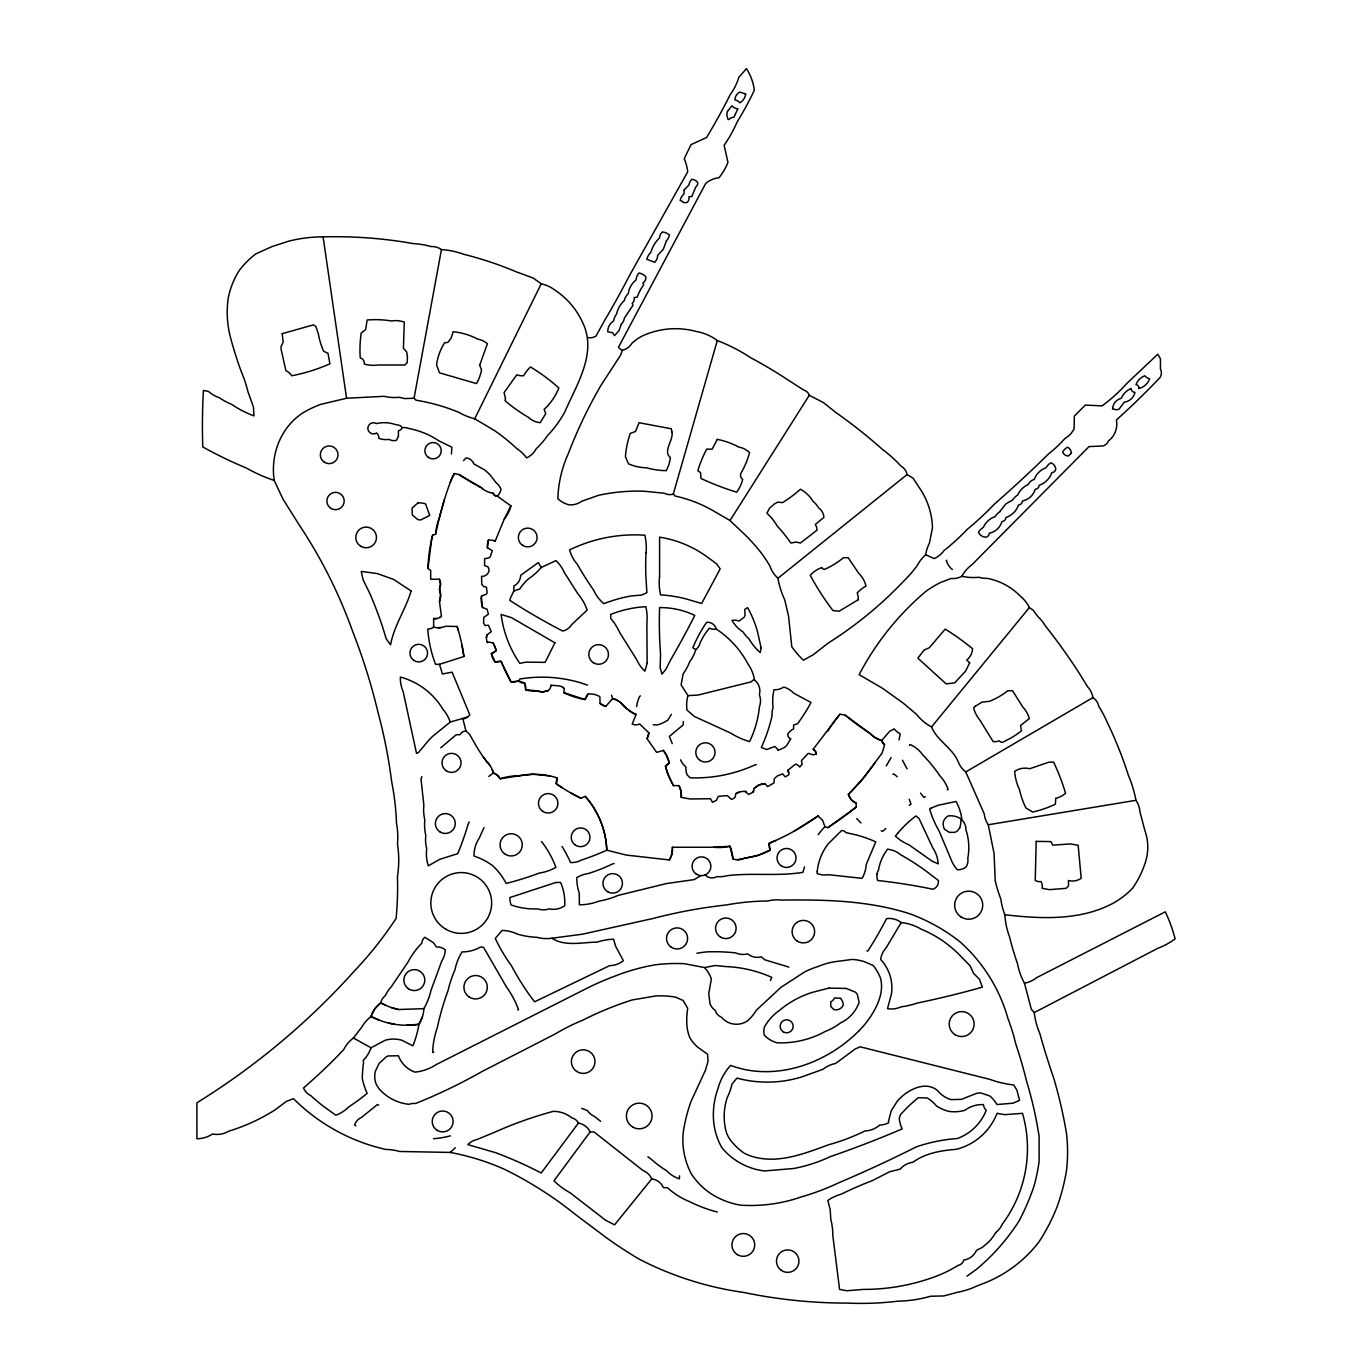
<?xml version="1.0" encoding="UTF-8"?>
<svg xmlns="http://www.w3.org/2000/svg" width="1372" height="1372" viewBox="0 0 1372 1372"><rect width="100%" height="100%" fill="white"/><g stroke="black" fill="none" stroke-linecap="round" stroke-linejoin="round"><path stroke-width="1.5" d="M274.177 480.423C270.335 454.132 280.917 426.692 303.606 412.44A110.823 110.823 0 0 1 320.602 404.397L346.567 398.257L384.023 396.319A47.368 47.368 0 0 0 399.612 397.297A40.594 40.594 0 0 0 404.929 398.566L414.052 398.257L441.441 249.567A16.018 16.018 0 0 0 431.1 246.583A82.389 82.389 0 0 0 412.938 243.547A448.267 448.267 0 0 0 323.089 236.859A138.126 138.126 0 0 0 288.343 241.283L271.776 246.668L255.672 253.974A87.173 87.173 0 0 0 239.26 270.455A81.428 81.428 0 0 0 228.267 297.827A99.367 99.367 0 0 0 230.29 336.757A394.656 394.656 0 0 0 241.146 371.298A135.519 135.519 0 0 1 248.006 391.86L253.46 407.107L253.906 415.87A101.425 101.425 0 0 1 231.714 404.397A73.093 73.093 0 0 1 218.988 397.554A27.389 27.389 0 0 1 208.63 391.466L203.416 390.437A634.876 634.876 0 0 0 202.764 446.929A420.106 420.106 0 0 0 246.566 468.109A150.68 150.68 0 0 0 274.177 480.423L283.232 499.545L299.868 525.973A487.266 487.266 0 0 1 352.621 631.36A605.292 605.292 0 0 1 378.02 712.445A510.453 510.453 0 0 1 384.263 738.222L386.046 746.883A510.453 510.453 0 0 1 391.672 781.783A254.437 254.437 0 0 1 396.474 823.166A77.004 77.004 0 0 1 397.503 844.072A106.673 106.673 0 0 1 397.451 876.657A334.837 334.837 0 0 1 396.114 918.383A380.73 380.73 0 0 1 354.216 971.204A723.576 723.576 0 0 1 196.899 1102.779L196.933 1138.76A28.812 28.812 0 0 0 212.54 1134.009A22.792 22.792 0 0 0 228.85 1131.145A190.725 190.725 0 0 0 274.983 1109.948L286.285 1101.442L293.454 1098.646A189.01 189.01 0 0 0 316.366 1118.163L319.093 1120.101A189.01 189.01 0 0 0 327.445 1125.589L330.292 1127.321A189.01 189.01 0 0 0 347.974 1136.633L351.009 1138.005A189.01 189.01 0 0 0 385.926 1149.444A52.565 52.565 0 0 1 399.578 1151.468L450.256 1152.446A243.101 243.101 0 0 1 504.57 1169.338A380.627 380.627 0 0 1 575.777 1214.752L607.076 1238.23A452.554 452.554 0 0 0 638.786 1258.947A326.142 326.142 0 0 0 743.796 1292.458A506.028 506.028 0 0 0 847.399 1303.091A305.716 305.716 0 0 0 897.905 1301.171A125.589 125.589 0 0 0 930.559 1296.248L943.833 1295.94L956.901 1292.441A94.96 94.96 0 0 0 971.462 1288.359L979.814 1284.809A127.99 127.99 0 0 0 1038.861 1242.037A188.65 188.65 0 0 0 1057.452 1205.799A210.911 210.911 0 0 0 1066.438 1170.916A157.077 157.077 0 0 0 1066.438 1133.101A460.735 460.735 0 0 0 1053.61 1077.792A724.365 724.365 0 0 1 1039.856 1033.596A74.997 74.997 0 0 1 1034.248 1012.57L1031.315 1009.243L1024.455 983.227A66.971 66.971 0 0 1 1017.458 963.487A275.309 275.309 0 0 1 1009.552 936.819A72.665 72.665 0 0 1 1004.887 914.747A61.105 61.105 0 0 1 1000.891 899.157A124.217 124.217 0 0 1 995.214 880.515L994.065 853.453L988.269 824.761A23.204 23.204 0 0 1 984.239 813.87L965.768 771.939A22.689 22.689 0 0 1 958.342 762.112C952.7 748.014 937.059 740.708 931.537 726.937A47.42 47.42 0 0 1 916.599 714.435L902.999 702.927L882.419 688.23L859.146 674.664A277.401 277.401 0 0 1 925.706 591.486A98.801 98.801 0 0 1 940.883 582.363L951.088 578.47A18.333 18.333 0 0 0 961.858 576.291A54.588 54.588 0 0 0 978.905 577.269A24.267 24.267 0 0 0 987.24 578.349A62.683 62.683 0 0 1 1020.768 596.58A32.482 32.482 0 0 1 1029.343 607.59L1033.03 610.06L1037.747 616.422A50.37 50.37 0 0 1 1045.79 626.421A585.93 585.93 0 0 1 1079.713 673.995L1087.464 686.6A21.043 21.043 0 0 1 1092.935 697.593A13.994 13.994 0 0 1 1098.852 706.563A103.02 103.02 0 0 1 1106.775 721.363A404.5 404.5 0 0 1 1128.299 775.06A126.859 126.859 0 0 1 1135.982 800.305A24.645 24.645 0 0 1 1139.978 811.95L1144.883 830.557A49.221 49.221 0 0 1 1145.02 863.4A95.886 95.886 0 0 1 1132.449 888.404L1129.945 890.857A84.361 84.361 0 0 1 1113.858 902.827C1080.879 920.886 1040.954 918.948 1004.887 914.747M441.441 249.567A84.035 84.035 0 0 1 464.079 254.369A360.013 360.013 0 0 1 516.352 271.845L533.108 278.002L541.22 283.798A35.38 35.38 0 0 1 555.197 290.298A77.055 77.055 0 0 1 582.928 323.192C597.232 353.393 576.6 384.589 564.647 412.286C559.999 420.587 554.442 428.424 547.805 435.25A83.915 83.915 0 0 1 536.212 448.764A20.546 20.546 0 0 1 526.556 457.922A39.479 39.479 0 0 0 516.524 448.335A184.877 184.877 0 0 0 494.846 430.808L474.712 418.803A64.604 64.604 0 0 1 458.471 412.183A193.315 193.315 0 0 0 416.042 400.212L414.052 398.257M562.091 846.49A141.848 141.848 0 0 1 570.563 862.508A19.019 19.019 0 0 0 581.402 860.055A249.155 249.155 0 0 0 606.767 850.194L626.335 855.082L669.365 859.935A19.242 19.242 0 0 0 672.417 847.261L713.697 847.261A50.833 50.833 0 0 0 730.024 846.267A45.705 45.705 0 0 1 732.991 858.992A16.001 16.001 0 0 0 745.03 858.083L757.961 855.356L770.104 850.194L769.143 843.334A246.377 246.377 0 0 0 818.055 815.946L822.668 820.37L824.898 826.716L827.848 827.659L856.179 807.148L856.214 803.237A13.223 13.223 0 0 1 848.376 794.422A208.441 208.441 0 0 0 875.267 762.249L882.127 753.039L884.58 744.79A7.735 7.735 0 0 1 881.647 740.623A27.063 27.063 0 0 1 869.591 733.111L845.255 715.189L839.973 714.212L813.167 749.232A5.008 5.008 0 0 1 816.1 754.12L813.116 754.823L808.28 753.348L801.437 760.585L802.226 764.324L799.67 767.034A7.254 7.254 0 0 0 795.554 764.101L787.734 770.361A5.437 5.437 0 0 1 788.711 774.871L785.196 776.826L782.64 773.894L777.358 775.935L774.357 778.559L774.031 782.88L767.583 786.602L765.044 783.669L759.128 784.938L754.171 788.403L752.834 792.313L748.803 794.422L744.91 791.37M439.743 617.469L441.441 616.2L439.486 601.725A18.539 18.539 0 0 0 439.486 589L440.549 584.095L439.383 579.224L430.688 579.224L430.688 570.426L427.944 568.471L431.666 539.299L432.643 535.2L435.576 534.222A57.813 57.813 0 0 1 439.383 517.673L444.339 499.888M486.425 637.963L486.888 634.979L491.33 631.6L488.346 625.203L485.088 625.563L483.579 623.06L483.784 617.383L488.398 614.159L487.094 609.271L482.532 607.504L481.366 597.42L481.555 595.962L486.1 594.333A3.944 3.944 0 0 0 487.111 592.704L486.443 587.147L483.579 586.444L481.761 584.318L481.555 576.377C486.494 576.823 491.227 571.387 487.918 566.859L484.556 565.521L484.625 558.678L488.895 557.889A3.996 3.996 0 0 0 490.267 556.672L492.308 550.721L487.42 547.771L488.398 540.139A14.423 14.423 0 0 1 495.206 541.082L504.33 518.89A32.019 32.019 0 0 0 510.899 505.874L497.213 496.081A3.979 3.979 0 0 1 493.08 493.148A20.666 20.666 0 0 1 481.298 487.643L459.054 474.558L454.372 473.58L450.256 482.378A338.73 338.73 0 0 0 439.383 517.673L435.576 534.222M739.594 792.021L735.889 793.651L734.895 797.578L732.614 799.001L731.396 799.327L727.297 795.588L718.276 796.395L716.304 800.425L712.411 802.26L710.456 798.727L689.962 798.984L681.301 797.372L681.027 791.318L678.951 785.624L673.481 785.624L667.787 773.791L665.454 766.262L669.365 763.124L666.278 754.84L663.311 750.415L656.656 752.37L647.052 738.668A11.765 11.765 0 0 0 648.836 732.802L639.626 724.004A8.575 8.575 0 0 1 632.2 724.004L636.111 714.503A63.781 63.781 0 0 1 624.209 706.7A18.471 18.471 0 0 0 612.632 698.571L611.569 695.227M636.728 706.58L636.814 705.688A29.104 29.104 0 0 1 639.609 696.582L640.398 695.844M648.836 732.802L647.052 738.668M451.422 453.978L451.834 447.169L439.143 441.012A80.742 80.742 0 0 0 409.165 428.579A15.521 15.521 0 0 0 404.071 427.55L403.162 427.584M683.41 721.518L683.067 724.982L669.365 736.455L672.246 743.607M550.875 685.983L551.012 685.245C555.523 685.828 566.773 684.714 563.721 692.603L585.072 699.548A13.171 13.171 0 0 1 588.176 693.992A19.328 19.328 0 0 1 599.856 696.616L600.078 703.459L605.789 706.391L612.632 698.571C622.408 700.783 626.524 711.519 636.111 714.503M622.425 350.323L620.521 355.279L601.005 385.292A469.498 469.498 0 0 0 568.334 453.618A116.706 116.706 0 0 0 557.975 495.824L557.855 498.739A25.948 25.948 0 0 0 569.003 504.827A18.505 18.505 0 0 0 581.745 501.243L598.535 495.326A184.002 184.002 0 0 1 643.725 491.193L664.374 493.234A11.439 11.439 0 0 0 673.275 494.126L675.247 496.081A131.935 131.935 0 0 1 712.154 510.144L730.024 520.537L740.829 530.861A185.254 185.254 0 0 1 758.716 549.743A124.938 124.938 0 0 1 769.881 565.984A29.001 29.001 0 0 0 772.162 571.061L773.122 572.639A29.001 29.001 0 0 0 777.958 578.247A83.04 83.04 0 0 0 784.698 599.736L788.557 616.234L791.798 646.727A86.144 86.144 0 0 0 803.392 660.206L813.116 654.838L828.191 643.091A394.759 394.759 0 0 0 903.565 581.282A126.396 126.396 0 0 0 917.405 565.333A36.272 36.272 0 0 1 925.654 554.768A40.851 40.851 0 0 1 929.496 542.866L932.48 527.757A74.157 74.157 0 0 0 920.183 488.981L913.1 478.211L907.081 474.558A12.965 12.965 0 0 0 900.838 465.897A138.521 138.521 0 0 0 882.676 449.587A523.161 523.161 0 0 0 835.908 412.543L823.354 402.528L809.257 395.325A7.975 7.975 0 0 0 803.58 390.008L786.911 379.221A466.617 466.617 0 0 0 750.964 357.886A173.815 173.815 0 0 0 717.299 340.548A48.757 48.757 0 0 0 696.444 331.527A79.113 79.113 0 0 0 642.542 335.866A42.909 42.909 0 0 0 631.909 343.309A15.298 15.298 0 0 1 622.425 350.323A9.295 9.295 0 0 1 618.498 347.202L705.791 183.282A25.331 25.331 0 0 1 719.031 177.725A60.454 60.454 0 0 0 727.966 162.411L724.142 145.295A138.212 138.212 0 0 0 737.296 121.662A318.973 318.973 0 0 0 754.36 90.209A53.114 53.114 0 0 0 746.454 68.6L738.822 77.398A57.075 57.075 0 0 1 730.213 94.617A615.05 615.05 0 0 1 706.58 137.509L691.025 144.643L684.234 158.758A43.064 43.064 0 0 1 687.698 171.826L629.456 275.583A948.275 948.275 0 0 1 604.074 321.408L596.014 336.054A11.01 11.01 0 0 1 588.176 337.615M513.831 590.955L510.573 597.78A8.112 8.112 0 0 0 509.921 600.439A626.781 626.781 0 0 0 562.743 631.069A14.012 14.012 0 0 0 571.798 624.449L587.199 610.06A52.993 52.993 0 0 0 577.766 593.63L564.046 572.09A31.539 31.539 0 0 0 555.9 560.634L541.22 567.494A59.991 59.991 0 0 1 528.374 578.898A56.544 56.544 0 0 0 519.696 589L513.831 590.955L513.9 586.067A12.365 12.365 0 0 0 520.674 575.314L538.287 562.589L541.22 567.494M899.072 739.971L900.221 733.78A18.436 18.436 0 0 1 894.167 728.892L889.571 731.396L881.647 740.623L875.113 737.673L869.591 733.111A246.754 246.754 0 0 1 845.255 715.189M510.899 505.874L504.33 518.89M673.292 494.126L717.299 340.548M804.524 866.864L802.929 872.335C778.456 876.434 752.542 872.695 727.606 875.628A31.693 31.693 0 0 1 716.836 876.639A9.055 9.055 0 0 1 705.242 874.873M439.486 601.725L440.618 595.362L439.486 589A11.233 11.233 0 0 0 439.383 579.224M422.439 1016.806L418.957 1024.301A103.483 103.483 0 0 1 412.886 1045.824L401.927 1040.25A30.424 30.424 0 0 0 385.446 1040.148L371.023 1047.779A33.511 33.511 0 0 1 363.186 1060.505A7.546 7.546 0 0 1 363.031 1065.478L362.225 1077.912A72.339 72.339 0 0 0 365.552 1089.642L367.113 1093.398A191.977 191.977 0 0 1 348.574 1106.981A32.859 32.859 0 0 1 335.797 1115.196L322.9 1105.901A206.057 206.057 0 0 1 310.741 1095.611A14.063 14.063 0 0 1 303.521 1087.962A561.302 561.302 0 0 0 343.635 1049.734A31.933 31.933 0 0 1 353.41 1038.004L361.573 1027.388A39.033 39.033 0 0 1 371.023 1016.481A26.48 26.48 0 0 1 380.799 1002.795A12.245 12.245 0 0 1 385.395 995.592A29.875 29.875 0 0 1 391.054 987.068L407.93 962.235A78.821 78.821 0 0 1 421.89 943.113A7.46 7.46 0 0 1 424.823 937.282L433.243 942.564L436.553 947.023A11.645 11.645 0 0 1 445.368 950.007A25.742 25.742 0 0 1 441.681 961.275L430.928 990.601A64.741 64.741 0 0 1 423.845 1008.66A31.213 31.213 0 0 1 418.957 1024.301L406.609 1025.244M379.512 1020.271L371.023 1016.481L374.796 1008.832L380.799 1002.795A63.815 63.815 0 0 0 398.326 1009.518L423.845 1008.66M671.371 714.332L667.838 720.129A40.2 40.2 0 0 1 657.72 724.862A22.364 22.364 0 0 1 653.244 724.742M902.484 760.26L907.098 768.869M421.924 776.672L420.998 778.85L423.845 805.192A44.281 44.281 0 0 0 424.805 819.907A47.626 47.626 0 0 0 425.783 835.411A35.055 35.055 0 0 0 426.709 848.599A39.839 39.839 0 0 0 428.287 865.835L439.795 859.301L457.699 853.693A275.412 275.412 0 0 0 468.144 824.143L469.207 821.948M484.024 827.505L479.171 838.275A31.042 31.042 0 0 0 474.009 856.059A66.748 66.748 0 0 1 492.617 865.663A64.072 64.072 0 0 1 506.165 883.448A325.164 325.164 0 0 0 539.59 872.986A45.945 45.945 0 0 0 555.9 867.361A97.686 97.686 0 0 0 542.506 842.82L541.443 841.482M450.256 1152.446L455.298 1147.729M474.712 418.803L541.22 283.798M891.148 757.55L886.278 765.868M909.482 745.459L910.013 744.533A28.726 28.726 0 0 1 922.601 754.703A157.711 157.711 0 0 1 939.889 775.815A37.473 37.473 0 0 1 948.155 789.5L947.177 789.74M669.365 859.935L672.006 853.864L672.417 847.261M901.198 922.567L886.209 947.709A20.7 20.7 0 0 0 880.67 959.474L882.23 961.258A41.349 41.349 0 0 1 891.423 993.98L887.513 1008.66A22.638 22.638 0 0 0 901.01 1006.877A91.169 91.169 0 0 0 917.525 1003.001A934.864 934.864 0 0 0 982.403 987.137L979.402 979.162L973.588 973.434L970.176 965.905L960.091 955.547A115.745 115.745 0 0 0 921.264 929.204A48.74 48.74 0 0 0 901.198 922.567A19.054 19.054 0 0 0 886.535 918.657A393.747 393.747 0 0 1 867.893 950.95L866.864 950.933M487.163 641.89L493.045 642.816L496.235 650.602A11.096 11.096 0 0 1 491.365 653.569L495.258 662.144L501.089 661.39L511.087 681.935L518.719 680.958L519.902 679.003A134.713 134.713 0 0 1 581.728 683.136L587.439 685.125M730.024 520.537L809.257 395.325M450.256 722.049L432.9 736.112A71.447 71.447 0 0 0 424.737 745.116L418.511 752.473A6.38 6.38 0 0 1 416.522 753.348L403.128 691.522A32.568 32.568 0 0 1 400.367 677.048A71.087 71.087 0 0 1 442.813 709.084A38.69 38.69 0 0 1 450.256 722.049L467.56 717.007M770.412 980.5L771.767 977.361A124.783 124.783 0 0 0 726.011 966.574L715.206 965.494L704.591 967.569L684.216 963.676A169.133 169.133 0 0 0 655.593 964.756A200.672 200.672 0 0 0 616.32 975.578A285.513 285.513 0 0 0 588.382 987.548L436.142 1064.621A46.236 46.236 0 0 1 414.927 1072.115A27.44 27.44 0 0 1 398.412 1055.771L387.933 1055.943L385.875 1057.143L379.152 1063.369L375.362 1071.24A21.283 21.283 0 0 0 376.288 1084.48L378.809 1088.528A46.374 46.374 0 0 0 383.766 1093.45L385.549 1094.907A46.374 46.374 0 0 0 408.925 1104.306A16.567 16.567 0 0 1 415.613 1103.482A545.421 545.421 0 0 0 482.172 1071.446L555.609 1033.751A196.402 196.402 0 0 1 582.757 1020.185A323.552 323.552 0 0 1 632.166 999.965L655.576 995.969A89.523 89.523 0 0 1 675.504 997.118L683.119 1000.462L687.715 1008.317A75.529 75.529 0 0 0 687.012 1026.685A40.868 40.868 0 0 0 690.15 1038.415A44.247 44.247 0 0 0 697.765 1047.248L707.54 1054.176L708.072 1061.071L705.585 1069.903L691.094 1101.287A156.597 156.597 0 0 0 683.136 1133.238A73.831 73.831 0 0 0 689.996 1171.242L691.162 1173.592A70.195 70.195 0 0 0 708.655 1192.114A77.278 77.278 0 0 0 720.043 1198.734L722.032 1199.643A77.278 77.278 0 0 0 740.949 1205.199A155.019 155.019 0 0 0 801.968 1196.71A243.29 243.29 0 0 0 838.309 1182.973A1299.335 1299.335 0 0 0 916.427 1146.821A163.114 163.114 0 0 1 957.416 1138.52A49.478 49.478 0 0 0 986.194 1110.394A11.13 11.13 0 0 1 983.381 1104.597A28.863 28.863 0 0 0 964.928 1110.257A36.684 36.684 0 0 1 948.498 1111.303A42.583 42.583 0 0 1 936.562 1106.021A36.873 36.873 0 0 0 927.352 1098.012L918.297 1097.669A150.611 150.611 0 0 0 902.725 1112.229A8.661 8.661 0 0 0 899.346 1119.381A33.425 33.425 0 0 0 902.176 1128.916A1055.96 1055.96 0 0 1 830.454 1156.579A154.504 154.504 0 0 1 793.976 1168.464L764.393 1170.951A65.119 65.119 0 0 1 721.895 1147.712A63.524 63.524 0 0 1 715.892 1133.478C711.656 1118.626 712.908 1102.573 718.105 1088.15A55.995 55.995 0 0 1 730.573 1065.392A97.961 97.961 0 0 0 747.483 1070.04C770.412 1074.173 794.302 1070.109 815.465 1060.745A143.203 143.203 0 0 0 858.683 1031.109M875.267 762.249L862.645 779.022L848.376 794.422L851.257 799.756L856.214 803.237M590.132 1131.917L553.945 1180.829A74.946 74.946 0 0 0 570.238 1192.851L605.635 1220.257L614.587 1224.836L651.769 1178.874A16.378 16.378 0 0 0 642.885 1170.436L594.042 1131.934L590.132 1131.917A15.521 15.521 0 0 0 578.401 1123.102A9.758 9.758 0 0 0 575.708 1119.758L574.834 1119.14A9.758 9.758 0 0 0 571.832 1117.888A28.606 28.606 0 0 0 553.225 1111.371A396.834 396.834 0 0 0 493.628 1132.689L476.924 1139.549A16.653 16.653 0 0 0 467.852 1144.625L495.772 1152.72A415.202 415.202 0 0 1 541.22 1172.991L578.401 1123.102M892.949 774.443L893.378 773.894A13.892 13.892 0 0 1 896.996 776.638L897.185 776.844M931.537 726.937L1029.343 607.59M588.176 693.992L585.072 699.548A76.558 76.558 0 0 1 563.721 692.603M463.565 460.632L466 457.922A8.695 8.695 0 0 1 473.734 463.805L484.676 469.979A53.748 53.748 0 0 1 490.473 475.329L495.875 482.481A16.738 16.738 0 0 1 500.986 489.118A11.062 11.062 0 0 1 497.213 496.081L494.606 495.361L493.08 493.148M700.749 875.628L694.215 879.589L666.569 883.534L618.172 895.402A86.179 86.179 0 0 1 598.878 901.164A54.554 54.554 0 0 1 579.378 904.8L579.258 893.172A46.133 46.133 0 0 1 576.806 877.583A31.607 31.607 0 0 1 588.382 873.501A175.256 175.256 0 0 0 611.963 864.188L614.073 863.52M858.701 1031.127L863.434 1026.033A96.366 96.366 0 0 0 870.363 1016.944C877.754 1005.676 884.254 991.544 880.412 977.824A52.908 52.908 0 0 0 873.209 965.511L864.343 961.669A49.975 49.975 0 0 0 852.252 959.422L835.411 961.635A69.423 69.423 0 0 0 818.295 966.42A95.405 95.405 0 0 0 804.815 971.805L781.011 987.308L756.401 1010.186A50.678 50.678 0 0 1 747.98 1020.545A19.654 19.654 0 0 1 721.363 1017.132A10.101 10.101 0 0 1 715.344 1010.615L712.771 1008.283A15.143 15.143 0 0 1 710.01 1003.841L708.775 993.602L711.382 978.819A36.101 36.101 0 0 0 704.591 967.569M885.78 828.482L882.625 831.398L881.167 830.746M856.677 818.604L861.016 822.943M946.766 560.256L946.32 560.634A18.676 18.676 0 0 0 952.185 569.449L952.46 569.38M440.789 747.757L456.121 734.775L460.032 734.757A7.289 7.289 0 0 1 465.897 730.847L469.601 734.38L474.129 742.355A184.071 184.071 0 0 0 486.871 761.957A21.575 21.575 0 0 1 493.285 772.916A12.091 12.091 0 0 1 500.163 778.782A55.429 55.429 0 0 1 518.719 775.849L533.108 774.271L549.863 775.935M777.958 578.247L907.081 474.558M488.844 776.466L493.285 772.916L497.299 775.18L500.163 778.782L518.719 775.849A75.254 75.254 0 0 1 556.878 777.804L556.14 783.669L562.108 787.682M909.259 805.398L910.991 804.095L909.259 799.259M818.055 815.946L794.388 831.038M966.968 1276.132L976.435 1269.34A209.384 209.384 0 0 0 1019.276 1220.6A238.797 238.797 0 0 0 1034.025 1186.043A175.582 175.582 0 0 0 1039.119 1161.381L1039.101 1136.393A392.821 392.821 0 0 0 1026.668 1081.513A473.546 473.546 0 0 0 1015.76 1043.886A199.695 199.695 0 0 0 1008.026 1018.744A161.433 161.433 0 0 0 960.28 942.049A181.293 181.293 0 0 0 910.151 913.906C868.733 900.444 824.658 899.518 781.525 900.083A38.57 38.57 0 0 0 767.6 901.027A233.6 233.6 0 0 0 726.851 904.885A510.607 510.607 0 0 0 652.832 918.537L582.397 934.195L551.99 938.225A37.078 37.078 0 0 1 536.829 937.299A78.101 78.101 0 0 1 517.313 934.075A37.541 37.541 0 0 0 502.169 930.405L495.258 938.379A171.86 171.86 0 0 0 511.585 965.957A257.593 257.593 0 0 0 534.548 1001.817L609.7 965.614A22.329 22.329 0 0 0 623.403 960.726L615.548 946.131L613.61 939.203A59.579 59.579 0 0 0 596.992 942.135C582.483 942.255 564.698 946.8 551.99 938.225M965.768 771.939L1092.935 697.593M788.934 967.123L764.65 959.748L761.323 956.816A15.178 15.178 0 0 1 747.62 953.883A18.608 18.608 0 0 1 735.649 952.905A190.073 190.073 0 0 0 706.031 951.928L696.959 953.197M517.844 1009.981L518.53 1009.638A95.062 95.062 0 0 0 506.422 986.914L483.51 947.229L480.577 947.023A37.284 37.284 0 0 1 461.987 951.928A56.441 56.441 0 0 0 454.921 969.901A119.656 119.656 0 0 0 448.078 990.447A275.309 275.309 0 0 0 437.359 1027.457A83.4 83.4 0 0 0 432.643 1052.478L433.689 1052.118M1034.248 1012.57L1157.899 948.258A67.588 67.588 0 0 0 1175.101 938.825A147.387 147.387 0 0 0 1165.308 911.814L1036.803 977.55A28.435 28.435 0 0 1 1024.455 983.227M775.592 840.539L769.143 843.334A15.795 15.795 0 0 0 770.104 850.194A67.914 67.914 0 0 1 745.03 858.083L737.57 859.764M571.335 793.239L580.888 798.264L585.244 796.395C598.364 811.109 606.115 830.472 606.767 850.194A85.596 85.596 0 0 0 585.244 796.395M925.311 796.755L923.871 797.372L920.526 793.119M551.012 685.245A9.004 9.004 0 0 1 548.406 690.51L542.437 691.865L536.435 690.768A21.832 21.832 0 0 1 525.648 689.756A11.748 11.748 0 0 0 524.601 682.947A6.208 6.208 0 0 1 518.719 680.958A17.562 17.562 0 0 1 511.087 681.935A173.712 173.712 0 0 1 501.089 661.39A12.331 12.331 0 0 0 495.258 662.144A16.807 16.807 0 0 1 491.365 653.569L496.235 650.602A24.13 24.13 0 0 0 493.045 642.816M756.332 764.581L753.777 765.422A142.877 142.877 0 0 1 690.133 777.804L686.978 774.683A18.848 18.848 0 0 1 686 767.034A18.985 18.985 0 0 1 680.769 760.242L680.615 759.865M458.248 630.16L457.099 626.49L445.677 626.249A18.642 18.642 0 0 1 433.621 627.158A10.702 10.702 0 0 1 427.755 629.113A121.336 121.336 0 0 0 435.576 664.322L439.486 664.322L463.89 656.502L461.97 645.114M450.428 1135.844L448.455 1136.359A86.505 86.505 0 0 1 435.576 1138.52L433.483 1138.674M988.269 824.761L1135.982 800.305M436.793 618.549L433.621 618.549L433.621 627.158M441.252 627.536L438.2 627.759M713.697 847.261L730.024 846.267L732.991 858.992M394.364 1024.232L388.327 1022.998M687.955 695.638L698.142 695.038L751.547 681.764A2.95 2.95 0 0 1 754.48 679.98A37.267 37.267 0 0 0 747.843 663.774A94.016 94.016 0 0 0 716.321 629.113A9.004 9.004 0 0 0 706.683 622.271L704.659 625.289A139.155 139.155 0 0 0 692.843 647.704L695.775 649.659A35.981 35.981 0 0 1 689.91 661.39A62.649 62.649 0 0 1 683.067 674.115L681.112 684.868L687.955 695.638A35.295 35.295 0 0 0 686.978 710.01L694.129 716.356L730.71 733.094A74.585 74.585 0 0 0 749.575 741.6A102.814 102.814 0 0 0 759.419 706.837A17.013 17.013 0 0 0 759.368 694.661L759.779 692.603A13.771 13.771 0 0 0 754.48 679.98M398.326 1009.518L391.517 1007.614M717.333 1212.008L716.407 1211.785A140.802 140.802 0 0 1 689.533 1201.632A74.345 74.345 0 0 1 667.409 1187.672L663.499 1187.672A14.955 14.955 0 0 0 651.769 1178.874M493.56 540.534L495.206 541.082M925.654 554.768L934.229 558.593A25.776 25.776 0 0 0 938.397 556.157L939.683 555.18A25.776 25.776 0 0 0 944.125 550.515A224.819 224.819 0 0 0 967.414 529.163A294.517 294.517 0 0 0 988.029 510.641L994.614 503.918A1206.314 1206.314 0 0 0 1048.671 453.806A120.376 120.376 0 0 0 1064.792 438.611A24.525 24.525 0 0 0 1071.223 433.26L1074.087 429.11L1074.345 416.059L1085.321 405.1L1102.128 405.855A165.669 165.669 0 0 0 1126.755 383.508L1157.797 354.233L1160.438 358.864L1160.438 368.811A8.935 8.935 0 0 1 1160.077 377.471A768.08 768.08 0 0 1 1122.056 414.841L1116.414 419.952A21.283 21.283 0 0 1 1108.439 440.961A8.832 8.832 0 0 1 1103.225 445.934L1089.025 446.603L972.079 564.595A35.329 35.329 0 0 0 961.858 576.291M581.642 1108.404L587.199 1110.394A18.779 18.779 0 0 0 594.951 1116.757L600.593 1121.318M378.706 1105.112L377.471 1104.529L361.453 1117.46A12.177 12.177 0 0 0 354.576 1125.057L355.828 1125.743M384.983 1004.956L380.799 1002.795M813.167 749.232L815.397 751.221L816.1 754.12M353.41 1038.004L371.023 1047.779M647.893 1156.768L650.774 1158.86A109.451 109.451 0 0 0 666.432 1170.608A32.911 32.911 0 0 0 679.346 1178.874L679.552 1175.787M884.58 744.79L881.647 740.623M482.55 488.741L481.298 487.643A230.65 230.65 0 0 1 459.054 474.558M518.719 680.958L524.601 682.947L525.648 689.756L536.435 690.768A15.075 15.075 0 0 0 548.406 690.51M490.044 765.593L483.458 757.207M787.734 770.361L788.729 772.505M492.325 769.829L493.285 772.916M439.486 664.322L442.419 673.961L452.108 672.16L469.824 714.949A13.085 13.085 0 0 1 462.964 719.1L465.897 730.847M323.089 236.859L346.567 398.257M418.957 1024.301A77.792 77.792 0 0 1 371.023 1016.481M580.888 798.264A184.448 184.448 0 0 1 556.14 783.669A9.227 9.227 0 0 0 556.878 777.804M441.441 616.2A9.089 9.089 0 0 1 433.621 618.549M818.192 834.691A78.736 78.736 0 0 1 824.898 826.716M695.775 649.659A12.742 12.742 0 0 0 700.114 643.022A56.578 56.578 0 0 1 709.478 628.136A11.37 11.37 0 0 0 716.321 629.113M735.889 793.651A16.052 16.052 0 0 1 746.265 791.49M487.575 642.816A10.461 10.461 0 0 1 486.888 634.979M457.099 626.49A172.169 172.169 0 0 1 463.89 656.502M856.179 807.148A358.709 358.709 0 0 1 827.848 827.659M827.539 731.516A114.631 114.631 0 0 1 839.973 714.212M754.171 788.403A15.246 15.246 0 0 1 765.044 783.669M753.88 790.787A3.636 3.636 0 0 1 752.834 792.313M678.951 785.624A19.928 19.928 0 0 1 681.301 797.372M673.481 785.624A71.19 71.19 0 0 1 665.454 766.262A9.295 9.295 0 0 1 669.365 763.124A30.544 30.544 0 0 0 663.311 750.415M605.789 706.391A10.547 10.547 0 0 1 600.078 703.459M563.069 687.286A3.036 3.036 0 0 1 563.858 688.332M482.532 607.504A24.079 24.079 0 0 1 481.555 595.962M487.42 547.771A17.407 17.407 0 0 1 488.398 540.139M450.256 482.378A28.572 28.572 0 0 1 454.372 473.58M427.944 568.471A154.796 154.796 0 0 1 432.643 535.2M671.971 432.111C673.669 440.309 662.539 451.182 670.342 457.528A34.78 34.78 0 0 1 666.243 470.647A76.369 76.369 0 0 1 646.435 467.766A46.031 46.031 0 0 1 628.479 463.787L625.426 456.687A89.146 89.146 0 0 1 630.245 433.466L635.613 431.408L639.043 422.713L671.32 428.784L671.971 432.111M282.203 333.688L283.147 342.194L281.02 346.601L281.174 349.671L285.908 370.663A15.366 15.366 0 0 1 291.79 375.757A179.904 179.904 0 0 0 329.932 363.82L327.977 353.256L323.655 351.318A74.019 74.019 0 0 1 318.373 333.911L316.023 326.879A5.334 5.334 0 0 0 314.634 325.558L313.296 324.89L282.203 333.688M407.415 356.549L407.21 362.637L404.877 365.003L378.209 365.003A32.602 32.602 0 0 1 364.283 364.026A5.539 5.539 0 0 0 360.253 357.852A111.132 111.132 0 0 1 361.23 332.95L365.638 329.623L367.113 320.002A97.618 97.618 0 0 1 391.243 320.945A27.406 27.406 0 0 1 404.277 322.043L403.437 348.368L406.661 351.884L407.415 356.549M1036.203 841.379L1035.225 880.395A8.918 8.918 0 0 0 1041.091 881.596A11.696 11.696 0 0 1 1042.188 888.336L1049.409 889.656L1066.095 888.336L1068.479 886.003L1068.479 880.515A15.229 15.229 0 0 0 1081.187 878.337L1078.169 845.289L1070.503 843.934L1052.821 845.135L1050.866 841.602L1036.203 841.379M659.589 607.59L659.435 613.438A423.262 423.262 0 0 0 660.567 654.358L660.138 667.529L661.939 674.115L665.883 669.365L670.839 659.538A880.378 880.378 0 0 0 689.053 626.575L694.798 615.411L692.74 614.467A79.404 79.404 0 0 0 661.87 607.607L659.589 607.59M684.165 189.902L684.045 193.812A12.742 12.742 0 0 0 680.135 200.655A2.898 2.898 0 0 1 683.067 202.524L686.978 202.61A6.088 6.088 0 0 0 688.933 196.745L691.865 196.505L695.775 186.969A5.008 5.008 0 0 0 697.731 182.613A8.009 8.009 0 0 0 691.865 179.269L691.317 179.869A10.77 10.77 0 0 0 688.933 185.014L684.165 189.902M888.542 1121.147L888.49 1122.896A20.237 20.237 0 0 1 879.692 1125.057A23.255 23.255 0 0 1 865.012 1130.94A208.321 208.321 0 0 1 828.688 1144.745C804.558 1153.526 777.838 1164.382 751.942 1156.39A52.891 52.891 0 0 1 744.327 1153.252A53.011 53.011 0 0 1 733.505 1143.699A29.618 29.618 0 0 1 726.268 1132.123A60.076 60.076 0 0 1 727.28 1097.411A53.559 53.559 0 0 0 731.979 1084.103L736.953 1078.118A117.117 117.117 0 0 0 801.625 1076.969L822.943 1069.303A30.167 30.167 0 0 1 835.668 1063.437L854.962 1049.134L860.124 1046.802L989.606 1079.301A104.409 104.409 0 0 0 1013.702 1084.96L1016.875 1090.003L1019.567 1100.31L1013.136 1103.174L997.067 1104.529A35.569 35.569 0 0 0 989.898 1096.022L980.568 1092.867A22.758 22.758 0 0 0 976.384 1093.433L961.343 1099.384L950.676 1099.589A28.795 28.795 0 0 1 937.248 1090.294C928.535 1083.228 917.182 1086.315 908.624 1091.529A46.168 46.168 0 0 0 897.151 1101.407L891.2 1110.823L888.542 1121.147M761.117 647.91L760.242 652.592A55.6 55.6 0 0 1 748.923 638.752A26.102 26.102 0 0 1 743.11 631.978A32.259 32.259 0 0 1 731.979 620.316L732.957 620.316A10.256 10.256 0 0 1 739.011 621.104L744.104 617.263A6.706 6.706 0 0 0 745.065 615.119L744.687 609.545L747.62 607.59A110.446 110.446 0 0 1 757.447 631.412L761.117 647.91M479.651 365.261L481.555 369.891A43.321 43.321 0 0 1 476.461 383.577L439.486 372.824L436.553 364.798A54.331 54.331 0 0 1 444.768 342.503L445.746 342.674A3.893 3.893 0 0 0 448.198 342.04L450.994 338.352L453.189 331.732A67.743 67.743 0 0 1 477.85 339.158A21.077 21.077 0 0 1 487.42 343.669L479.651 365.261M647.155 663.156L644.909 671.182A34.334 34.334 0 0 1 636.762 659.726L619.818 632.749A58.653 58.653 0 0 0 610.694 618.36L610.677 614.433A110.172 110.172 0 0 1 641.376 607.024L645.886 606.698L646.641 610.917A54.023 54.023 0 0 1 646.864 623.745L647.155 663.156M1055.754 798.35L1055.377 804.215A109.005 109.005 0 0 1 1032.67 812.035L1025.862 807.902A86.402 86.402 0 0 1 1019.396 789.329A48.86 48.86 0 0 1 1014.68 771.338A18.299 18.299 0 0 1 1029.737 768.749L1048.911 762.146L1053.61 762.146A212.797 212.797 0 0 1 1065.547 793.256A23.101 23.101 0 0 1 1055.754 798.35M1112.658 408.067L1112.589 409.01L1116.654 409.731A6.86 6.86 0 0 0 1119.226 408.976L1124.234 402.168A12.605 12.605 0 0 0 1135.004 392.392A3.996 3.996 0 0 1 1131.094 388.482A18.196 18.196 0 0 0 1121.301 398.257A11.456 11.456 0 0 0 1112.812 407.124L1112.658 408.067M817.249 871.426L817.077 873.587A22.689 22.689 0 0 0 828.499 874.719L862.079 878.337A31.659 31.659 0 0 0 864.377 873.364L864.96 871.632A31.659 31.659 0 0 0 866.229 864.446L875.765 841.859L872.163 840.299A127.064 127.064 0 0 0 857.328 835.188L845.855 832.581A4.39 4.39 0 0 0 841.533 830.626L828.191 843.849A53.405 53.405 0 0 0 817.489 869.282L817.249 871.426M646.126 552.83L645.886 555.351A291.327 291.327 0 0 0 645.783 574.062L646.864 592.721L641.53 595.088L631.309 595.945A141.453 141.453 0 0 0 603.834 603.68A37.799 37.799 0 0 1 593.682 590.252A340.53 340.53 0 0 1 577.252 564.218A35.432 35.432 0 0 1 569.586 549.88A149.617 149.617 0 0 1 644.909 535.2A63.146 63.146 0 0 1 646.041 542.712L646.212 545.233A63.146 63.146 0 0 1 646.126 552.83M659.589 576.291L659.366 578.624A54.709 54.709 0 0 0 659.726 590.269L660.567 594.882L663.808 595.122A134.49 134.49 0 0 1 686.223 598.964L701.658 603.491L720.163 568.883L716.544 563.789L707.609 557.221A109.503 109.503 0 0 0 662.83 537.721L659.589 537.155L659.589 576.291M505.496 398.463L505.033 400.71A158.243 158.243 0 0 0 528.409 417.328A19.517 19.517 0 0 0 540.242 422.696L545.73 413.538L544.152 409.353A57.641 57.641 0 0 0 558.833 387.967A188.719 188.719 0 0 0 530.467 366.959A40.457 40.457 0 0 0 523.59 375.757A15.881 15.881 0 0 1 516.764 374.813L504.056 392.666L505.496 398.463M767.308 512.562L767.188 513.488A53.148 53.148 0 0 1 777.272 526.093A161.536 161.536 0 0 1 790.872 543.038L796.154 542.06L800.425 543.038L817.077 530.124A11.645 11.645 0 0 0 815.311 524.447L823.92 517.398A12.657 12.657 0 0 0 818.621 507.829A25.571 25.571 0 0 0 812.841 501.106A32.448 32.448 0 0 0 800.442 489.221A125.075 125.075 0 0 1 782.537 502.615L777.735 502.135L774.237 504.09L769.486 508.257L767.308 512.562M877.12 873.81L876.948 875.147A12.331 12.331 0 0 0 877.737 880.515A579.481 579.481 0 0 1 933.046 889.262A8.283 8.283 0 0 0 938.379 880.515L927.764 872.352A230.359 230.359 0 0 0 900.684 854.825A24.113 24.113 0 0 0 894.527 851.017L892.829 850.366A24.113 24.113 0 0 0 887.513 849.217L884.323 853.95A46.545 46.545 0 0 0 878.526 869.968A12.331 12.331 0 0 0 877.12 873.81M411.12 590.955C405.735 609.374 394.09 625.495 390.574 644.771L386.304 638.992L382.565 626.901A397.76 397.76 0 0 0 369.788 593.424L363.134 579.859L361.23 571.404L377.214 573.565L393.524 579.361L411.12 590.955M621.43 323.912L619.046 330.566L614.587 335.643L612.564 332.71L607.745 331.732A12.194 12.194 0 0 1 613.61 320.979A14.063 14.063 0 0 1 616.543 314.137A25.879 25.879 0 0 1 624.38 300.434A12.742 12.742 0 0 1 628.29 293.591A20.872 20.872 0 0 1 636.111 279.888A10.393 10.393 0 0 1 639.043 273.045A11.233 11.233 0 0 1 645.886 276.955A6.088 6.088 0 0 1 642.953 282.821L643.691 284.776A55.635 55.635 0 0 0 637.088 297.261L634.156 297.501A6.088 6.088 0 0 1 632.2 303.366L632.955 305.321L624.38 318.047A9.964 9.964 0 0 1 621.43 323.912M666.432 240.769L663.328 249.172L657.634 255.432A9.57 9.57 0 0 1 654.701 262.292L646.864 259.342A12.742 12.742 0 0 1 650.791 252.499A32.139 32.139 0 0 1 659.589 237.836A7.529 7.529 0 0 1 662.522 231.954A14.063 14.063 0 0 1 669.365 234.904A9.964 9.964 0 0 1 666.432 240.769M969.678 662.693L965.682 671.045L954.62 682.913L946.2 683.891L917.834 658.166L924.076 650.088L929.324 647.704L945.222 629.113A249.807 249.807 0 0 1 972.611 648.767A16.275 16.275 0 0 1 966.746 660.138L969.678 662.693M790.666 738.873L786.722 745.425A21.352 21.352 0 0 1 783.927 747.757L777.958 750.415A9.295 9.295 0 0 0 774.82 746.505L766.622 749.558L761.323 747.483A160.558 160.558 0 0 0 772.007 715.91A23.718 23.718 0 0 1 773.053 707.558A50.73 50.73 0 0 1 774.031 689.756A16.207 16.207 0 0 0 783.824 687.029A22.432 22.432 0 0 1 793.702 693.186L811.006 702.481A170.179 170.179 0 0 1 797.509 723.799L793.599 724.982L793.599 728.892A16.052 16.052 0 0 0 787.734 733.969A5.008 5.008 0 0 0 790.666 738.873M727.606 111.132L727.297 111.99A9.433 9.433 0 0 0 726.937 115.642L728.069 119.467L729.047 119.467A6.123 6.123 0 0 1 733.934 117.323L737.844 108.714A7.529 7.529 0 0 1 731.979 105.764L727.606 111.132M1071.412 453.034L1068.479 455.967A6.157 6.157 0 0 1 1062.614 452.057A13.754 13.754 0 0 1 1067.502 447.169A7.289 7.289 0 0 1 1071.412 453.034M1000.36 510.864L999.999 511.722A13.754 13.754 0 0 0 995.112 516.627A19.585 19.585 0 0 0 988.097 520.76L986.674 522.2A19.585 19.585 0 0 0 983.381 527.38A13.754 13.754 0 0 0 978.476 532.267A8.163 8.163 0 0 0 985.336 537.155A3.979 3.979 0 0 0 987.514 536.469L988.08 535.989A3.979 3.979 0 0 0 989.246 533.245A16.704 16.704 0 0 0 1001.954 521.514A3.996 3.996 0 0 0 1005.865 517.604A20.546 20.546 0 0 0 1018.59 504.879A3.996 3.996 0 0 0 1022.5 500.969A16.704 16.704 0 0 0 1035.225 489.221A3.996 3.996 0 0 0 1039.136 485.311A20.546 20.546 0 0 0 1051.844 472.603A3.996 3.996 0 0 0 1055.754 468.692A7.409 7.409 0 0 0 1050.866 462.81A13.754 13.754 0 0 0 1045.978 467.715A19.791 19.791 0 0 0 1034.248 479.445A9.089 9.089 0 0 0 1028.365 484.333A21.901 21.901 0 0 0 1017.612 495.103A13.754 13.754 0 0 0 1012.725 499.991L1006.105 503.644L1000.36 510.864M398.412 436.399L396.457 440.326A10.05 10.05 0 0 1 388.996 439.366A20.323 20.323 0 0 1 378.844 438.354A6.208 6.208 0 0 0 376.545 432.969A5.574 5.574 0 0 1 369.308 432.06A5.574 5.574 0 0 1 369.154 424.771A5.574 5.574 0 0 1 376.357 423.571A34.523 34.523 0 0 1 395.119 424.445L398.823 425.217A6.689 6.689 0 0 1 400.967 426.212L402.322 427.601A6.551 6.551 0 0 1 398.412 430.842L398.412 436.399M554.923 642.816L545.13 662.367L526.008 662.144L519.782 663.345A111.012 111.012 0 0 1 507.52 640.004L506.405 636.917A111.012 111.012 0 0 1 501.123 614.433L511.447 617.623L554.923 642.816M717.299 439.349L712.188 449.124L706.7 449.124A118.644 118.644 0 0 0 697.833 470.647L700.577 472.603L700.989 478.468A272.736 272.736 0 0 0 736.678 492.171A36.272 36.272 0 0 0 742.698 479.445A4.956 4.956 0 0 1 741.052 473.014A81.617 81.617 0 0 0 749.575 452.537A21.489 21.489 0 0 0 738.633 447.015A76.729 76.729 0 0 0 717.299 439.349M959.714 827.899L957.536 830.763A8.095 8.095 0 0 1 954.706 832.341L949.407 832.358L944.553 829.34A10.599 10.599 0 0 1 943.49 821.451A10.856 10.856 0 0 1 948.155 815.946A18.008 18.008 0 0 1 960.88 818.878A24.216 24.216 0 0 1 959.714 827.899M995.695 1232.622L994.065 1235.263A49.992 49.992 0 0 1 988.749 1241.9L982.215 1247.491L976.521 1250.269A16.498 16.498 0 0 1 963.813 1260.062A7.186 7.186 0 0 1 958.136 1265.378A128.265 128.265 0 0 1 937.213 1275.874A205.8 205.8 0 0 1 863.537 1289.406L846.884 1290.743L839.578 1289.406L832.821 1235.537A61.826 61.826 0 0 0 830.815 1219.451L830.197 1209.744L827.848 1200.38A45.276 45.276 0 0 1 841.259 1194.172A368.262 368.262 0 0 1 872.438 1180.572L889.571 1171.808L900.221 1169.081A19.945 19.945 0 0 1 912.946 1162.238C925.448 1153.097 941.261 1150.508 956.353 1149.307A59.356 59.356 0 0 0 997.067 1113.327L1004.698 1114.664L1022.5 1113.344A126.618 126.618 0 0 1 1002.555 1223.807A24.49 24.49 0 0 1 995.695 1232.622M897.614 833.387L895.333 836.183L900.032 839.921A46.065 46.065 0 0 0 908.779 844.706L932.103 861.17L938.225 863.88L937.676 859.592A32.311 32.311 0 0 0 932.72 847.725L919 818.432L915.879 815.946L913.032 818.192A113.104 113.104 0 0 0 897.614 833.387M975.269 706.306L973.588 707.849A32.122 32.122 0 0 0 980.002 720.266L993.157 741.6A11.079 11.079 0 0 0 999.022 740.829L1001.097 742.166A3.739 3.739 0 0 0 1002.606 742.338L1007.185 739.954A77.175 77.175 0 0 0 1021.523 730.779L1020.545 725.479L1029.343 718.602A26.977 26.977 0 0 0 1022.843 707.095L1012.536 690.733L1007.837 690.733A73.608 73.608 0 0 1 989.435 701.332L981.94 702.155L975.269 706.306M417.963 502.924L412.097 508.017L412.286 514.877L417.482 519.371A7.254 7.254 0 0 0 420.638 519.937L429.71 515.443L425.594 503.901A18.796 18.796 0 0 0 417.963 502.924M930.919 808.211L929.581 809.103L931.485 814.745A106.433 106.433 0 0 0 939.048 830.935L950.985 859.318A31.933 31.933 0 0 0 957.347 869.745A12.434 12.434 0 0 0 966.18 866.83A12.708 12.708 0 0 0 967.792 858.289A56.612 56.612 0 0 0 965.939 829.854A13.017 13.017 0 0 0 961.858 819.856A45.773 45.773 0 0 0 955.992 801.471L938.191 805.244L930.919 808.211M858.169 599.77L839.15 611.226L832.924 610.523A266.631 266.631 0 0 1 810.235 575.314A27.697 27.697 0 0 1 821.965 567.494A2.538 2.538 0 0 0 824.658 569.346A81.565 81.565 0 0 0 843.488 557.701L848.188 557.701L858.58 573.136A25.965 25.965 0 0 1 865.989 586.067A36.289 36.289 0 0 0 857.191 592.927A15.521 15.521 0 0 1 858.169 599.77M555.9 882.47L509.921 897.528A18.642 18.642 0 0 0 511.104 904.971A70.709 70.709 0 0 0 537.704 908.881A17.219 17.219 0 0 0 549.074 908.899A19.963 19.963 0 0 0 564.698 905.743A49.804 49.804 0 0 0 560.599 882.47L555.9 882.47M828.825 988.114L812.653 992.282A94.154 94.154 0 0 0 779.69 1010.204A50.009 50.009 0 0 0 764.427 1027.028A16.361 16.361 0 0 0 764.255 1035.071A27.166 27.166 0 0 0 776.895 1042.789A92.13 92.13 0 0 0 825.481 1031.35A61.363 61.363 0 0 0 840.539 1022.912A35.363 35.363 0 0 0 859.095 1002.349L857.431 994.734A10.41 10.41 0 0 0 855.425 992.213L846.232 988.423L828.825 988.114M840.556 998.336L834.691 997.89A10.204 10.204 0 0 1 830.78 1001.869L830.78 1006.602L834.056 1009.638A7.803 7.803 0 0 0 843.368 1004.75A13.051 13.051 0 0 0 840.556 998.336M745.665 94.033L739.8 92.078A8.935 8.935 0 0 0 734.912 99.899A7.769 7.769 0 0 1 739.8 102.831A11.645 11.645 0 0 0 745.665 94.033M696.153 874.015A9.398 9.398 0 0 0 710.85 867.001A9.398 9.398 0 0 0 697.439 857.774A9.398 9.398 0 0 0 696.153 874.015M1138.914 388.482A3.533 3.533 0 0 0 1135.982 384.554A15.298 15.298 0 0 1 1144.78 375.757A7.769 7.769 0 0 0 1149.667 378.689A15.041 15.041 0 0 1 1138.914 388.482M437.359 1130.459A10.461 10.461 0 0 0 453.12 1121.559A10.461 10.461 0 0 0 437.514 1112.349A10.461 10.461 0 0 0 437.359 1130.459M632.681 1127.012A12.828 12.828 0 0 0 652.06 1116.139A12.828 12.828 0 0 0 632.955 1104.803A12.828 12.828 0 0 0 632.681 1127.012M576.652 1071.412A11.799 11.799 0 0 0 594.968 1062.374A11.799 11.799 0 0 0 577.989 1051.021A11.799 11.799 0 0 0 576.652 1071.412M737.433 1254.677A11.405 11.405 0 0 0 754.72 1245.141A11.405 11.405 0 0 0 737.827 1234.937A11.405 11.405 0 0 0 737.433 1254.677M781.388 1270.421A11.233 11.233 0 0 0 798.916 1261.983A11.233 11.233 0 0 0 782.846 1251.007A11.233 11.233 0 0 0 781.388 1270.421M720.266 936.939A10.273 10.273 0 0 0 736.112 928.81A10.273 10.273 0 0 0 721.14 919.154A10.273 10.273 0 0 0 720.266 936.939M671.44 947.349A10.53 10.53 0 0 0 687.595 938.842A10.53 10.53 0 0 0 672.143 929.118A10.53 10.53 0 0 0 671.44 947.349M955.306 1034.797A12.468 12.468 0 0 0 974.137 1024.232A12.468 12.468 0 0 0 955.564 1013.205A12.468 12.468 0 0 0 955.306 1034.797M797.166 941.055A11.25 11.25 0 0 0 814.608 932.343A11.25 11.25 0 0 0 798.35 921.59A11.25 11.25 0 0 0 797.166 941.055M446.037 929.324A30.407 30.407 0 0 0 491.656 902.999A30.407 30.407 0 0 0 446.037 876.657A30.407 30.407 0 0 0 446.037 929.324M960.846 916.805A14.029 14.029 0 0 0 982.695 906.172A14.029 14.029 0 0 0 962.561 892.555A14.029 14.029 0 0 0 960.846 916.805M505.462 854.396A11.13 11.13 0 0 0 522.286 845.015A11.13 11.13 0 0 0 505.753 835.136A11.13 11.13 0 0 0 505.462 854.396M542.746 811.367A9.741 9.741 0 0 0 557.907 803.975A9.741 9.741 0 0 0 543.929 794.542A9.741 9.741 0 0 0 542.746 811.367M575.28 845.015A9.364 9.364 0 0 0 589.943 838.052A9.364 9.364 0 0 0 576.583 828.825A9.364 9.364 0 0 0 575.28 845.015M440.24 832.067A9.947 9.947 0 0 0 455.264 823.646A9.947 9.947 0 0 0 440.463 814.848A9.947 9.947 0 0 0 440.24 832.067M446.449 770.927A9.518 9.518 0 0 0 461.043 763.244A9.518 9.518 0 0 0 447.083 754.446A9.518 9.518 0 0 0 446.449 770.927M413.744 660.361A8.798 8.798 0 0 0 427.515 653.809A8.798 8.798 0 0 0 414.961 645.166A8.798 8.798 0 0 0 413.744 660.361M331.149 508.48A8.661 8.661 0 0 0 344.2 501.089A8.661 8.661 0 0 0 331.269 493.474A8.661 8.661 0 0 0 331.149 508.48M360.716 546.245A10.359 10.359 0 0 0 376.477 537.704A10.359 10.359 0 0 0 361.213 528.323A10.359 10.359 0 0 0 360.716 546.245M324.358 462.21A8.832 8.832 0 0 0 337.992 455.23A8.832 8.832 0 0 0 325.13 446.929A8.832 8.832 0 0 0 324.358 462.21M428.441 457.442A8.163 8.163 0 0 0 441.201 451.319A8.163 8.163 0 0 0 429.505 443.345A8.163 8.163 0 0 0 428.441 457.442M781.783 866.195A9.501 9.501 0 0 0 796.034 857.98A9.501 9.501 0 0 0 781.783 849.731A9.501 9.501 0 0 0 781.783 866.195M607.813 891.817A9.758 9.758 0 0 0 622.459 883.379A9.758 9.758 0 0 0 607.847 874.907A9.758 9.758 0 0 0 607.813 891.817M699.84 760.225A9.604 9.604 0 0 0 714.966 753.314A9.604 9.604 0 0 0 701.418 743.658A9.604 9.604 0 0 0 699.84 760.225M593.441 662.779A9.827 9.827 0 0 0 608.448 654.787A9.827 9.827 0 0 0 594.007 645.783A9.827 9.827 0 0 0 593.441 662.779M522.475 545.267A9.381 9.381 0 0 0 537.087 538.15A9.381 9.381 0 0 0 523.624 529.06A9.381 9.381 0 0 0 522.475 545.267M469.138 996.964A11.696 11.696 0 0 0 487.3 987.96A11.696 11.696 0 0 0 470.425 976.744A11.696 11.696 0 0 0 469.138 996.964M408.341 988.697A10.479 10.479 0 0 0 424.771 980.997A10.479 10.479 0 0 0 409.885 970.621A10.479 10.479 0 0 0 408.341 988.697M783.12 1031.795A6.551 6.551 0 0 0 793.205 1026.599A6.551 6.551 0 0 0 783.669 1020.476A6.551 6.551 0 0 0 783.12 1031.795"/></g></svg>
